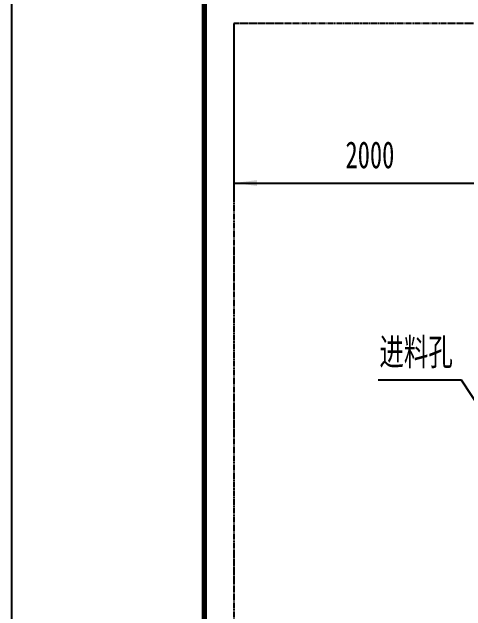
# Model space of a CAD drawing. Header units: millimetres. Extents: x -11880 to 11880, y -8400 to 8400.
# Drawn here: x -11880 to -9519, y 2419 to 5536 of the extents above; entities that cross this region are included whole.
import ezdxf

# ---------------------------------------------------------------- set-up
doc = ezdxf.new("R2010")
doc.units = ezdxf.units.MM
doc.linetypes.add('EB_DASHDOTDOT', pattern=[45, 30, -3, 3, -3, 3, -3])
for name, color, linetype, lineweight in [('CAXA0', 7, 'Continuous', 70), ('CAXA3', 7, 'Continuous', 25), ('CAXA4', 3, 'Continuous', 25)]:
    doc.layers.add(name, color=color, linetype=linetype, lineweight=lineweight)
doc.styles.add('标准', font='', dxfattribs={"width": 0.667})
doc.styles.get('标准').set_extended_font_data('FangSong_GB2312')
doc.dimstyles.new('标准', dxfattribs={"dimscale": 40, "dimtxt": 3.5, "dimasz": 3, "dimexe": 2, "dimexo": 0, "dimtad": 1, "dimdec": 1, "dimzin": 12, "dimdsep": 46, "dimtxsty": '标准', "dimcen": 0, "dimdle": 4, "dimaunit": 1, "dimazin": 2, "dimtfac": 1, "dimtdec": 3, "dimtmove": 0, "dimatfit": 3, "dimfxl": 1, "dimtolj": 1, "dimtzin": 0, "dimarcsym": 0})

# ---------------------------------------------------------------- blocks, each defined once
blk = doc.blocks.new('CAXBLOCK125', base_point=(11480, -8000))
at = {"layer": 'CAXA0', "linetype": 'Continuous', "lineweight": 70}
blk.add_line((-10880, 8000), (-10880, -8000), dxfattribs=at)
at = {"layer": 'CAXA3', "linetype": 'Continuous', "lineweight": 25}
blk.add_line((-11880, -8400), (-11880, 8400), dxfattribs=at)
blk = doc.blocks.new('*D159')
at = {"layer": 'CAXA4', "linetype": 'Continuous', "lineweight": 25}
blk.add_hatch(color=0, dxfattribs=at).paths.add_polyline_path([(-8915.3, 2651.3), (-8967.9, 2760.3), (-8993.1, 2744)], flags=0)
at = {"layer": 'CAXA4', "color": 0, "linetype": 'Continuous', "lineweight": 25}
for p, q in [((-9541.9, 3620.9), (-9976.8, 3620.9)), ((-8915.3, 2651.3), (-9541.9, 3620.9))]:
    blk.add_line(p, q, dxfattribs=at)
at = {"layer": 'CAXA4', "color": 0, "linetype": 'Continuous', "lineweight": 25, "insert": (-9969.8, 3837.7), "char_height": 140, "attachment_point": 1, "style": '标准'}
blk.add_mtext('\\fFangSong_GB2312|b0|i0|p34;进料孔', dxfattribs=at)
blk = doc.blocks.new('*D354')
at = {"layer": 'CAXA4', "linetype": 'Continuous', "lineweight": 25}
for points in [[(-10726.3, 4646.5), (-10606.3, 4631.5), (-10606.3, 4661.5)], [(-9267.6, 4646.5), (-9387.6, 4631.5), (-9387.6, 4661.5)]]:
    blk.add_hatch(color=0, dxfattribs=at).paths.add_polyline_path(points, flags=0)
at = {"layer": 'CAXA4', "color": 0, "linetype": 'Continuous', "lineweight": 25}
for p, q in [((-10726.3, 5476.7), (-10726.3, 4566.5)), ((-9267.6, 3016.7), (-9267.6, 4726.5)), ((-10726.3, 4646.5), (-9267.6, 4646.5))]:
    blk.add_line(p, q, dxfattribs=at)
at = {"layer": 'CAXA4', "color": 0, "linetype": 'Continuous', "lineweight": 25, "insert": (-10145.9, 4863.3), "char_height": 140, "attachment_point": 1, "style": '标准'}
blk.add_mtext('\\fFangSong_GB2312|b0|i0|p34;2000', dxfattribs=at)

msp = doc.modelspace()

# ---------------------------------------------------------------- linework, layer by layer
at = {"layer": 'CAXA3', "color": 5, "linetype": 'EB_DASHDOTDOT', "lineweight": 25}
for p, q in [((-10726.35, 5476.67), (-10726.35, 976.67)), ((4462.38, 5476.67), (-10726.35, 5476.67))]:
    msp.add_line(p, q, dxfattribs=at)

# ---------------------------------------------------------------- block references
at = {"layer": 'CAXA0'}
msp.add_blockref('CAXBLOCK125', (11480, -8000), dxfattribs=at)
at = {"layer": 'CAXA4', "linetype": 'Continuous', "lineweight": 70}
msp.add_blockref('*D159', (0, 0), dxfattribs=at)

# ---------------------------------------------------------------- dimensions: what is measured, and where the dimension line sits
dim = msp.add_linear_dim(base=(-9996.98, 4646.55), p1=(-10726.35, 5476.67), p2=(-9267.62, 3016.67), text='\\fFangSong_GB2312;2000', dimstyle='标准', dxfattribs=at)
dim.commit()
dim.dimension.update_dxf_attribs({"geometry": '*D354', "text_midpoint": (-9996.98, 4767.45)})

doc.saveas('drawing.dxf')
